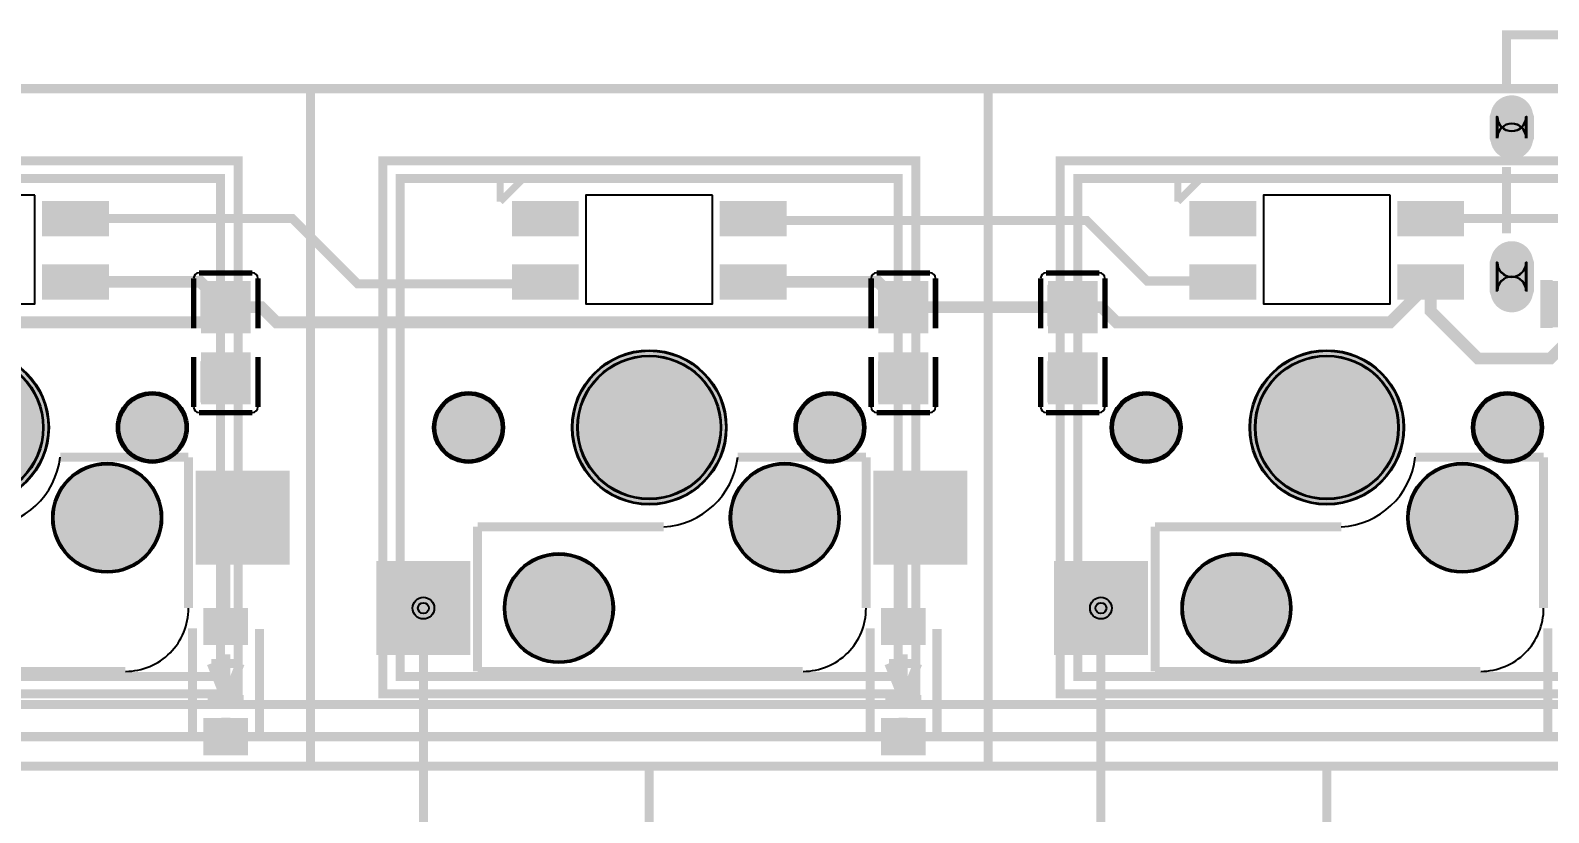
# Model space of a CAD drawing. Header units: millimetres. Extents: x 5 to 310, y -122 to -25.
# Drawn here: x 111.19 to 153.88, y -46.55 to -24.56 of the extents above; entities that cross this region are included whole.
import ezdxf

# ---------------------------------------------------------------- set-up
doc = ezdxf.new("R2010")
doc.units = ezdxf.units.MM
for name, color, linetype, true_color in [('BoardOutLine', 6, 'Continuous', 0xff00ff), ('BottomLayer', 5, 'Continuous', 0x0000ff), ('BottomPasteMaskLayer', 7, 'Continuous', 0x800000), ('BottomSilkLayer', 7, 'Continuous', 0x66cc33), ('BottomSolderMaskLayer', 7, 'Continuous', 0xaa00ff), ('Document', 7, 'Continuous', 0xffffff), ('Hole', 7, 'Continuous', 0x222222), ('Multi-Layer', 7, 'Continuous', 0xc0c0c0), ('TopLayer', 1, 'Continuous', 0xff0000), ('TopSilkLayer', 7, 'Continuous', 0xffcc00), ('TopSolderMaskLayer', 7, 'Continuous', 0x800080)]:
    doc.layers.add(name, color=color, linetype=linetype, true_color=true_color)

msp = doc.modelspace()

# ---------------------------------------------------------------- hatches: boundary and pattern name
at = {"layer": 'BottomLayer'}
for points in [[(111.572, -29.406), (113.35, -29.406), (113.35, -30.295), (111.572, -30.295)], [(124.78, -29.406), (126.558, -29.406), (126.558, -30.295), (124.78, -30.295)], [(130.623, -29.406), (132.401, -29.406), (132.401, -30.295), (130.623, -30.295)], [(143.831, -29.406), (145.609, -29.406), (145.609, -30.295), (143.831, -30.295)], [(149.673, -29.406), (151.451, -29.406), (151.451, -30.295), (149.673, -30.295)], [(111.572, -31.184), (113.35, -31.184), (113.35, -32.073), (111.572, -32.073)], [(124.78, -31.184), (126.558, -31.184), (126.558, -32.073), (124.78, -32.073)], [(130.623, -31.184), (132.401, -31.184), (132.401, -32.073), (130.623, -32.073)], [(143.831, -31.184), (145.609, -31.184), (145.609, -32.073), (143.831, -32.073)], [(149.673, -31.184), (151.451, -31.184), (151.451, -32.073), (149.673, -32.073)], [(117.359, -33.043), (116.009, -33.043), (116.009, -31.633), (117.359, -31.633)], [(136.409, -33.043), (135.059, -33.043), (135.059, -31.633), (136.409, -31.633)], [(141.172, -33.043), (139.822, -33.043), (139.822, -31.633), (141.172, -31.633)], [(153.666, -32.902), (153.966, -32.902), (153.966, -31.602), (153.666, -31.602)], [(117.359, -33.633), (116.009, -33.633), (116.009, -35.043), (117.359, -35.043)], [(136.409, -33.633), (135.059, -33.633), (135.059, -35.043), (136.409, -35.043)], [(141.172, -33.633), (139.822, -33.633), (139.822, -35.043), (141.172, -35.043)], [(115.89, -36.99), (118.43, -36.99), (118.43, -39.53), (115.89, -39.53)], [(134.941, -36.99), (137.481, -36.99), (137.481, -39.53), (134.941, -39.53)], [(120.97, -39.53), (123.51, -39.53), (123.51, -42.07), (120.97, -42.07)], [(140.021, -39.53), (142.561, -39.53), (142.561, -42.07), (140.021, -42.07)], [(117.284, -41.814), (117.284, -40.814), (116.084, -40.814), (116.084, -41.814)], [(136.334, -41.814), (136.334, -40.814), (135.134, -40.814), (135.134, -41.814)], [(117.284, -44.913), (117.284, -43.913), (116.084, -43.913), (116.084, -44.913)], [(136.334, -44.913), (136.334, -43.913), (135.134, -43.913), (135.134, -44.913)]]:
    msp.add_hatch(color=256, dxfattribs=at).paths.add_polyline_path(points)
at = {"layer": 'BottomPasteMaskLayer'}
for points in [[(152.826, -28.184), (152.796, -28.182), (152.766, -28.179), (152.737, -28.175), (152.708, -28.169), (152.679, -28.162), (152.65, -28.153), (152.622, -28.143), (152.594, -28.131), (152.567, -28.118), (152.541, -28.104), (152.516, -28.088), (152.491, -28.071), (152.467, -28.053), (152.444, -28.034), (152.422, -28.014), (152.401, -27.992), (152.381, -27.97), (152.363, -27.946), (152.345, -27.922), (152.329, -27.897), (152.314, -27.871), (152.3, -27.844), (152.288, -27.817), (152.277, -27.789), (152.268, -27.761), (152.26, -27.732), (152.253, -27.703), (152.248, -27.674), (152.244, -27.644), (152.242, -27.614), (152.241, -27.584), (152.241, -26.984), (152.242, -26.954), (152.244, -26.924), (152.248, -26.895), (152.253, -26.865), (152.26, -26.836), (152.268, -26.807), (152.277, -26.779), (152.288, -26.751), (152.3, -26.724), (152.314, -26.697), (152.329, -26.671), (152.345, -26.646), (152.363, -26.622), (152.381, -26.598), (152.401, -26.576), (152.422, -26.555), (152.444, -26.534), (152.467, -26.515), (152.491, -26.497), (152.516, -26.48), (152.541, -26.465), (152.567, -26.45), (152.594, -26.437), (152.622, -26.426), (152.65, -26.415), (152.679, -26.407), (152.708, -26.399), (152.737, -26.393), (152.766, -26.389), (152.796, -26.386), (152.826, -26.384), (152.856, -26.384), (152.886, -26.386), (152.916, -26.389), (152.945, -26.393), (152.975, -26.399), (153.004, -26.407), (153.032, -26.415), (153.06, -26.426), (153.088, -26.437), (153.115, -26.45), (153.141, -26.465), (153.167, -26.48), (153.191, -26.497), (153.215, -26.515), (153.238, -26.534), (153.26, -26.555), (153.281, -26.576), (153.301, -26.598), (153.319, -26.622), (153.337, -26.646), (153.353, -26.671), (153.368, -26.697), (153.382, -26.724), (153.394, -26.751), (153.405, -26.779), (153.414, -26.807), (153.423, -26.836), (153.429, -26.865), (153.434, -26.895), (153.438, -26.924), (153.44, -26.954), (153.441, -26.984), (153.441, -27.584), (153.44, -27.614), (153.438, -27.644), (153.434, -27.674), (153.429, -27.703), (153.423, -27.732), (153.414, -27.761), (153.405, -27.789), (153.394, -27.817), (153.382, -27.844), (153.368, -27.871), (153.353, -27.897), (153.337, -27.922), (153.319, -27.946), (153.301, -27.97), (153.281, -27.992), (153.26, -28.014), (153.238, -28.034), (153.215, -28.053), (153.191, -28.071), (153.167, -28.088), (153.141, -28.104), (153.115, -28.118), (153.088, -28.131), (153.06, -28.143), (153.032, -28.153), (153.004, -28.162), (152.975, -28.169), (152.945, -28.175), (152.916, -28.179), (152.886, -28.182), (152.856, -28.184)], [(111.572, -29.406), (113.35, -29.406), (113.35, -30.295), (111.572, -30.295)], [(124.78, -29.406), (126.558, -29.406), (126.558, -30.295), (124.78, -30.295)], [(130.623, -29.406), (132.401, -29.406), (132.401, -30.295), (130.623, -30.295)], [(143.831, -29.406), (145.609, -29.406), (145.609, -30.295), (143.831, -30.295)], [(149.673, -29.406), (151.451, -29.406), (151.451, -30.295), (149.673, -30.295)], [(152.886, -32.482), (152.856, -32.484), (152.826, -32.484), (152.796, -32.482), (152.766, -32.479), (152.737, -32.475), (152.708, -32.469), (152.679, -32.462), (152.65, -32.453), (152.622, -32.443), (152.594, -32.431), (152.567, -32.418), (152.541, -32.404), (152.516, -32.388), (152.491, -32.371), (152.467, -32.353), (152.444, -32.334), (152.422, -32.314), (152.401, -32.292), (152.381, -32.27), (152.363, -32.246), (152.345, -32.222), (152.329, -32.197), (152.314, -32.171), (152.3, -32.144), (152.288, -32.117), (152.277, -32.089), (152.268, -32.061), (152.26, -32.032), (152.253, -32.003), (152.248, -31.973), (152.244, -31.944), (152.242, -31.914), (152.241, -31.884), (152.241, -31.084), (152.242, -31.054), (152.244, -31.024), (152.248, -30.995), (152.253, -30.965), (152.26, -30.936), (152.268, -30.907), (152.277, -30.879), (152.288, -30.851), (152.3, -30.824), (152.314, -30.797), (152.329, -30.771), (152.345, -30.746), (152.363, -30.722), (152.381, -30.698), (152.401, -30.676), (152.422, -30.655), (152.444, -30.634), (152.467, -30.615), (152.491, -30.597), (152.516, -30.58), (152.541, -30.564), (152.567, -30.55), (152.594, -30.537), (152.622, -30.526), (152.65, -30.515), (152.679, -30.506), (152.708, -30.499), (152.737, -30.493), (152.766, -30.489), (152.796, -30.486), (152.826, -30.484), (152.856, -30.484), (152.886, -30.486), (152.916, -30.489), (152.945, -30.493), (152.975, -30.499), (153.004, -30.506), (153.032, -30.515), (153.06, -30.526), (153.088, -30.537), (153.115, -30.55), (153.141, -30.564), (153.167, -30.58), (153.191, -30.597), (153.215, -30.615), (153.238, -30.634), (153.26, -30.655), (153.281, -30.676), (153.301, -30.698), (153.319, -30.722), (153.337, -30.746), (153.353, -30.771), (153.368, -30.797), (153.382, -30.824), (153.394, -30.851), (153.405, -30.879), (153.414, -30.907), (153.423, -30.936), (153.429, -30.965), (153.434, -30.995), (153.438, -31.024), (153.44, -31.054), (153.441, -31.084), (153.441, -31.884), (153.44, -31.914), (153.438, -31.944), (153.434, -31.973), (153.429, -32.003), (153.423, -32.032), (153.414, -32.061), (153.405, -32.089), (153.394, -32.117), (153.382, -32.144), (153.368, -32.171), (153.353, -32.197), (153.337, -32.222), (153.319, -32.246), (153.301, -32.27), (153.281, -32.292), (153.26, -32.314), (153.238, -32.334), (153.215, -32.353), (153.191, -32.371), (153.167, -32.388), (153.141, -32.404), (153.115, -32.418), (153.088, -32.431), (153.06, -32.443), (153.032, -32.453), (153.004, -32.462), (152.975, -32.469), (152.945, -32.475), (152.916, -32.479)], [(111.572, -31.184), (113.35, -31.184), (113.35, -32.073), (111.572, -32.073)], [(124.78, -31.184), (126.558, -31.184), (126.558, -32.073), (124.78, -32.073)], [(130.623, -31.184), (132.401, -31.184), (132.401, -32.073), (130.623, -32.073)], [(143.831, -31.184), (145.609, -31.184), (145.609, -32.073), (143.831, -32.073)], [(149.673, -31.184), (151.451, -31.184), (151.451, -32.073), (149.673, -32.073)], [(117.304, -31.663), (116.024, -31.663), (115.974, -31.713), (115.974, -32.863), (116.024, -32.913), (116.434, -32.918), (116.434, -32.468), (116.884, -32.468), (116.884, -32.908), (117.304, -32.913), (117.354, -32.863), (117.354, -31.713)], [(136.354, -31.663), (135.074, -31.663), (135.024, -31.713), (135.024, -32.863), (135.074, -32.913), (135.484, -32.918), (135.484, -32.468), (135.934, -32.468), (135.934, -32.908), (136.354, -32.913), (136.404, -32.863), (136.404, -31.713)], [(141.117, -31.663), (139.837, -31.663), (139.787, -31.713), (139.787, -32.863), (139.837, -32.913), (140.247, -32.918), (140.247, -32.468), (140.697, -32.468), (140.697, -32.908), (141.117, -32.913), (141.167, -32.863), (141.167, -31.713)], [(154.266, -31.602), (154.266, -32.902), (153.966, -32.902), (153.966, -32.902), (153.666, -32.902), (153.666, -31.602), (153.966, -31.602), (153.966, -31.602)], [(117.304, -33.813), (116.884, -33.813), (116.884, -34.258), (116.434, -34.258), (116.434, -33.818), (116.024, -33.813), (115.974, -33.863), (115.974, -35.013), (116.024, -35.063), (117.304, -35.063), (117.354, -35.013), (117.354, -33.863)], [(136.354, -33.813), (135.934, -33.813), (135.934, -34.258), (135.484, -34.258), (135.484, -33.818), (135.074, -33.813), (135.024, -33.863), (135.024, -35.013), (135.074, -35.063), (136.354, -35.063), (136.404, -35.013), (136.404, -33.863)], [(141.117, -33.813), (140.697, -33.813), (140.697, -34.258), (140.247, -34.258), (140.247, -33.818), (139.837, -33.813), (139.787, -33.863), (139.787, -35.013), (139.837, -35.063), (141.117, -35.063), (141.167, -35.013), (141.167, -33.863)], [(115.89, -36.99), (118.43, -36.99), (118.43, -39.53), (115.89, -39.53)], [(134.941, -36.99), (137.481, -36.99), (137.481, -39.53), (134.941, -39.53)], [(120.97, -39.53), (123.51, -39.53), (123.51, -42.07), (120.97, -42.07)], [(140.021, -39.53), (142.561, -39.53), (142.561, -42.07), (140.021, -42.07)], [(117.284, -41.814), (117.284, -40.814), (116.084, -40.814), (116.084, -41.814)], [(136.334, -41.814), (136.334, -40.814), (135.134, -40.814), (135.134, -41.814)], [(117.284, -44.913), (117.284, -43.913), (116.084, -43.913), (116.084, -44.913)], [(136.334, -44.913), (136.334, -43.913), (135.134, -43.913), (135.134, -44.913)]]:
    msp.add_hatch(color=256, dxfattribs=at).paths.add_polyline_path(points)
at = {"layer": 'BottomSolderMaskLayer'}
for points in [[(153.466, -27.593, -0.785398), (152.216, -27.593), (152.216, -26.976, -0.785398), (153.466, -26.976)], [(111.521, -29.355), (113.401, -29.355), (113.401, -30.346), (111.521, -30.346)], [(124.73, -29.355), (126.609, -29.355), (126.609, -30.346), (124.73, -30.346)], [(130.572, -29.355), (132.451, -29.355), (132.451, -30.346), (130.572, -30.346)], [(143.78, -29.355), (145.66, -29.355), (145.66, -30.346), (143.78, -30.346)], [(149.622, -29.355), (151.502, -29.355), (151.502, -30.346), (149.622, -30.346)], [(153.466, -31.894, -0.785398), (152.216, -31.894), (152.216, -31.074, -0.785398), (153.466, -31.074)], [(111.521, -31.133), (113.401, -31.133), (113.401, -32.124), (111.521, -32.124)], [(124.73, -31.133), (126.609, -31.133), (126.609, -32.124), (124.73, -32.124)], [(130.572, -31.133), (132.451, -31.133), (132.451, -32.124), (130.572, -32.124)], [(143.78, -31.133), (145.66, -31.133), (145.66, -32.124), (143.78, -32.124)], [(149.622, -31.133), (151.502, -31.133), (151.502, -32.124), (149.622, -32.124)], [(153.641, -32.928), (153.992, -32.928), (153.992, -31.577), (153.641, -31.577)], [(117.383, -33.07), (115.985, -33.07), (115.985, -31.607), (117.383, -31.607)], [(136.434, -33.07), (135.035, -33.07), (135.035, -31.607), (136.434, -31.607)], [(141.196, -33.07), (139.798, -33.07), (139.798, -31.607), (141.196, -31.607)], [(107.365, -35.72, 1), (111.715, -35.72, 1)], [(117.383, -33.607), (115.985, -33.607), (115.985, -35.07), (117.383, -35.07)], [(126.415, -35.72, 1), (130.766, -35.72, 1)], [(136.434, -33.607), (135.035, -33.607), (135.035, -35.07), (136.434, -35.07)], [(141.196, -33.607), (139.798, -33.607), (139.798, -35.07), (141.196, -35.07)], [(145.465, -35.72, 1), (149.816, -35.72, 1)], [(113.62, -35.72, 1), (115.62, -35.72, 1)], [(122.51, -35.72, 1), (124.511, -35.72, 1)], [(132.67, -35.72, 1), (134.671, -35.72, 1)], [(141.56, -35.72, 1), (143.561, -35.72, 1)], [(151.72, -35.72, 1), (153.721, -35.72, 1)], [(111.8, -38.26, 1), (114.9, -38.26, 1)], [(130.85, -38.26, 1), (133.951, -38.26, 1)], [(149.9, -38.26, 1), (153.001, -38.26, 1)], [(115.839, -36.939), (118.481, -36.939), (118.481, -39.58), (115.839, -39.58)], [(134.89, -36.939), (137.531, -36.939), (137.531, -39.58), (134.89, -39.58)], [(124.5, -40.8, 1), (127.601, -40.8, 1)], [(143.55, -40.8, 1), (146.651, -40.8, 1)], [(120.92, -39.479), (123.561, -39.479), (123.561, -42.12), (120.92, -42.12)], [(139.97, -39.479), (142.612, -39.479), (142.612, -42.12), (139.97, -42.12)], [(117.314, -41.835), (117.314, -40.792), (116.053, -40.792), (116.053, -41.835)], [(136.365, -41.835), (136.365, -40.792), (135.104, -40.792), (135.104, -41.835)], [(117.314, -44.935), (117.314, -43.892), (116.053, -43.892), (116.053, -44.935)], [(136.365, -44.935), (136.365, -43.892), (135.104, -43.892), (135.104, -44.935)]]:
    msp.add_hatch(color=256, dxfattribs=at).paths.add_polyline_path(points)
at = {"layer": 'Document'}
for points in [[(116.811, -41.72), (116.811, -40.831), (116.557, -40.831), (116.557, -41.72)], [(135.861, -41.72), (135.861, -40.831), (135.607, -40.831), (135.607, -41.72)], [(116.248, -41.392), (117.137, -41.392), (117.137, -41.138), (116.248, -41.138)], [(135.298, -41.392), (136.187, -41.392), (136.187, -41.138), (135.298, -41.138)], [(116.811, -44.769), (116.811, -43.88), (116.557, -43.88), (116.557, -44.769)], [(135.861, -44.769), (135.861, -43.88), (135.607, -43.88), (135.607, -44.769)]]:
    msp.add_hatch(color=256, dxfattribs=at).paths.add_polyline_path(points)
at = {"layer": 'Multi-Layer'}
for points in [[(153.441, -27.584, -0.785398), (152.241, -27.584), (152.241, -26.984, -0.785398), (153.441, -26.984)], [(153.441, -31.884, -0.785398), (152.241, -31.884), (152.241, -31.084, -0.785398), (153.441, -31.084)], [(107.39, -35.72, 1), (111.69, -35.72, 1)], [(126.441, -35.72, 1), (130.741, -35.72, 1)], [(145.491, -35.72, 1), (149.791, -35.72, 1)], [(113.645, -35.72, 1), (115.595, -35.72, 1)], [(122.536, -35.72, 1), (124.486, -35.72, 1)], [(132.696, -35.72, 1), (134.646, -35.72, 1)], [(141.586, -35.72, 1), (143.536, -35.72, 1)], [(151.746, -35.72, 1), (153.696, -35.72, 1)], [(111.825, -38.26, 1), (114.875, -38.26, 1)], [(130.876, -38.26, 1), (133.926, -38.26, 1)], [(149.926, -38.26, 1), (152.976, -38.26, 1)], [(124.526, -40.8, 1), (127.576, -40.8, 1)], [(143.576, -40.8, 1), (146.626, -40.8, 1)]]:
    msp.add_hatch(color=256, dxfattribs=at).paths.add_polyline_path(points)
at = {"layer": 'TopSolderMaskLayer'}
for points in [[(153.466, -27.593, -0.785398), (152.216, -27.593), (152.216, -26.976, -0.785398), (153.466, -26.976)], [(153.466, -31.894, -0.785398), (152.216, -31.894), (152.216, -31.074, -0.785398), (153.466, -31.074)], [(107.365, -35.72, 1), (111.715, -35.72, 1)], [(126.415, -35.72, 1), (130.766, -35.72, 1)], [(145.465, -35.72, 1), (149.816, -35.72, 1)], [(113.62, -35.72, 1), (115.62, -35.72, 1)], [(122.51, -35.72, 1), (124.511, -35.72, 1)], [(132.67, -35.72, 1), (134.671, -35.72, 1)], [(141.56, -35.72, 1), (143.561, -35.72, 1)], [(151.72, -35.72, 1), (153.721, -35.72, 1)], [(111.8, -38.26, 1), (114.9, -38.26, 1)], [(130.85, -38.26, 1), (133.951, -38.26, 1)], [(149.9, -38.26, 1), (153.001, -38.26, 1)], [(124.5, -40.8, 1), (127.601, -40.8, 1)], [(143.55, -40.8, 1), (146.651, -40.8, 1)]]:
    msp.add_hatch(color=256, dxfattribs=at).paths.add_polyline_path(points)

# ---------------------------------------------------------------- linework, layer by layer
at = {"layer": 'BoardOutLine', "const_width": 0.254}
msp.add_lwpolyline([(4.766, -26.196), (309.566, -26.196), (309.566, -121.445), (4.766, -121.445), (4.766, -26.196)], close=True, dxfattribs=at)
at = {"layer": 'BottomLayer'}
for points, const_width in [([(125.674, -31.679), (120.391, -31.679), (118.562, -29.85), (112.466, -29.85)], 0.254), ([(144.775, -31.603), (142.591, -31.603), (140.889, -29.901), (131.262, -29.901)], 0.254), ([(163.774, -31.603), (163.444, -31.603), (161.692, -29.85), (150.744, -29.85)], 0.254), ([(116.684, -32.338), (115.974, -31.629), (112.461, -31.629)], 0.33), ([(135.734, -32.338), (135.025, -31.629), (131.512, -31.629)], 0.33), ([(150.562, -31.629), (149.424, -32.766), (149.309, -32.766)], 0.33), ([(150.561, -31.628), (150.561, -32.451), (151.892, -33.782), (153.924, -33.782), (154.915, -32.791), (154.915, -32.253)], 0.33), ([(116.684, -32.338), (116.256, -32.766), (99.06, -32.766), (98.632, -32.338), (97.634, -32.338)], 0.33), ([(135.734, -32.338), (135.307, -32.766), (118.11, -32.766), (117.683, -32.338), (116.684, -32.338)], 0.33), ([(140.497, -32.338), (140.497, -32.338), (135.734, -32.338)], 0.33), ([(149.352, -32.766), (141.732, -32.766), (141.306, -32.339), (140.498, -32.339)], 0.33), ([(117.16, -38.26), (116.684, -38.736), (116.684, -41.314)], 0.254), ([(136.211, -38.26), (135.734, -38.736), (135.734, -41.314)], 0.254), ([(280.696, -43.51), (280.696, -43.51), (14.681, -43.51)], 0.254), ([(21.432, -44.414), (21.432, -44.414), (307.188, -44.414)], 0.254)]:
    msp.add_lwpolyline(points, dxfattribs=dict(at, const_width=const_width))
at = {"layer": 'BottomSilkLayer'}
for points, const_width in [([(161.637, -24.684), (152.697, -24.684), (152.697, -26.165)], 0.254), ([(152.697, -28.403), (152.697, -28.403), (152.697, -30.265)], 0.254), ([(124.399, -29.37), (124.399, -29.37), (125.034, -28.735)], 0.2), ([(124.399, -28.735), (124.399, -28.735), (125.034, -28.735)], 0.2), ([(124.399, -29.37), (124.399, -29.37), (124.399, -28.735)], 0.2), ([(143.45, -29.37), (143.45, -29.37), (144.085, -28.735)], 0.2), ([(143.45, -28.735), (143.45, -28.735), (144.085, -28.735)], 0.2), ([(143.45, -29.37), (143.45, -29.37), (143.45, -28.735)], 0.2), ([(115.78, -31.527), (115.78, -31.527), (115.78, -32.937)], 0.152), ([(117.435, -31.375), (117.435, -31.375), (115.933, -31.375)], 0.152), ([(117.588, -32.937), (117.588, -32.937), (117.588, -31.527)], 0.152), ([(134.831, -31.527), (134.831, -31.527), (134.831, -32.937)], 0.152), ([(136.486, -31.375), (136.486, -31.375), (134.983, -31.375)], 0.152), ([(136.638, -32.937), (136.638, -32.937), (136.638, -31.527)], 0.152), ([(139.593, -31.527), (139.593, -31.527), (139.593, -32.937)], 0.152), ([(141.248, -31.375), (141.248, -31.375), (139.746, -31.375)], 0.152), ([(141.401, -32.937), (141.401, -32.937), (141.401, -31.527)], 0.152), ([(115.78, -35.149), (115.78, -35.149), (115.78, -33.739)], 0.152), ([(117.588, -33.739), (117.588, -33.739), (117.588, -35.149)], 0.152), ([(134.831, -35.149), (134.831, -35.149), (134.831, -33.739)], 0.152), ([(136.638, -33.739), (136.638, -33.739), (136.638, -35.149)], 0.152), ([(139.593, -35.149), (139.593, -35.149), (139.593, -33.739)], 0.152), ([(141.401, -33.739), (141.401, -33.739), (141.401, -35.149)], 0.152), ([(117.435, -35.302), (117.435, -35.302), (115.933, -35.302)], 0.152), ([(136.486, -35.302), (136.486, -35.302), (134.983, -35.302)], 0.152), ([(141.248, -35.302), (141.248, -35.302), (139.746, -35.302)], 0.152), ([(115.751, -44.37), (115.751, -44.37), (115.751, -41.37)], 0.254), ([(117.631, -44.384), (117.631, -44.384), (117.631, -41.384)], 0.254), ([(134.801, -44.37), (134.801, -44.37), (134.801, -41.37)], 0.254), ([(136.681, -44.384), (136.681, -44.384), (136.681, -41.384)], 0.254), ([(153.852, -44.37), (153.852, -44.37), (153.852, -41.37)], 0.254), ([(116.278, -42.355), (116.278, -42.355), (116.684, -43.372)], 0.254), ([(117.09, -42.355), (117.09, -42.355), (116.278, -42.355)], 0.254), ([(116.684, -43.626), (116.684, -43.626), (116.684, -42.101)], 0.254), ([(116.684, -43.372), (116.684, -43.372), (117.09, -42.355)], 0.254), ([(135.328, -42.355), (135.328, -42.355), (135.734, -43.372)], 0.254), ([(136.141, -42.355), (136.141, -42.355), (135.328, -42.355)], 0.254), ([(135.734, -43.626), (135.734, -43.626), (135.734, -42.101)], 0.254), ([(135.734, -43.372), (135.734, -43.372), (136.141, -42.355)], 0.254), ([(117.192, -43.372), (117.192, -43.372), (116.176, -43.372)], 0.254), ([(136.242, -43.372), (136.242, -43.372), (135.226, -43.372)], 0.254)]:
    msp.add_lwpolyline(points, dxfattribs=dict(at, const_width=const_width))
for centre, start, end in [((115.933, -31.527), 90, 180), ((117.435, -31.527), 0, 90), ((134.983, -31.527), 90, 180), ((136.486, -31.527), 0, 90), ((139.746, -31.527), 90, 180), ((141.248, -31.527), 0, 90), ((115.933, -35.149), 180, 270), ((117.435, -35.149), 270, 0), ((134.983, -35.149), 180, 270), ((136.486, -35.149), 270, 0), ((139.746, -35.149), 180, 270), ((141.248, -35.149), 270, 0)]:
    msp.add_arc(centre, 0.152, start, end, dxfattribs=at)
at = {"layer": 'BottomSolderMaskLayer'}
for points in [[(152.424, -27.592), (152.424, -27.592), (152.424, -26.976)], [(153.258, -27.592), (153.258, -27.592), (153.258, -26.976)], [(152.424, -31.894), (152.424, -31.894), (152.424, -31.074)], [(153.258, -31.894), (153.258, -31.894), (153.258, -31.074)]]:
    msp.add_lwpolyline(points, close=True, dxfattribs=at)
for centre, radius in [((109.54, -35.72), 2.175), ((109.54, -35.72), 2.024), ((128.591, -35.72), 2.175), ((128.591, -35.72), 2.024), ((147.641, -35.72), 2.175), ((147.641, -35.72), 2.024), ((114.62, -35.72), 1), ((114.62, -35.72), 0.949), ((123.511, -35.72), 1), ((123.51, -35.72), 0.949), ((133.671, -35.72), 1), ((133.671, -35.72), 0.949), ((142.561, -35.72), 1), ((142.561, -35.72), 0.949), ((152.721, -35.72), 1), ((152.721, -35.72), 0.949), ((113.35, -38.26), 1.55), ((132.401, -38.26), 1.55), ((151.451, -38.26), 1.55), ((113.35, -38.26), 1.525), ((132.401, -38.26), 1.525), ((151.451, -38.26), 1.525), ((126.051, -40.8), 1.55), ((145.101, -40.8), 1.55), ((126.05, -40.8), 1.525), ((145.101, -40.8), 1.525)]:
    msp.add_circle(centre, radius, dxfattribs=at)
for centre, start, end in [((152.841, -26.976), 180, 360), ((152.841, -27.592), 360, 180), ((152.841, -31.074), 180, 360), ((152.841, -31.894), 360, 180)]:
    msp.add_arc(centre, 0.417, start, end, dxfattribs=at)
at = {"layer": 'Document', "const_width": 0.254}
for points in [[(119.065, -45.245), (100.015, -45.245), (100.015, -26.195), (119.065, -26.195)], [(119.065, -26.195), (119.065, -26.195), (119.065, -45.245)], [(138.116, -45.245), (119.065, -45.245), (119.065, -26.195), (138.116, -26.195)], [(138.116, -26.195), (138.116, -26.195), (138.116, -45.245)], [(157.166, -45.245), (138.116, -45.245), (138.116, -26.195), (157.166, -26.195)], [(112.029, -36.558), (112.029, -36.558), (115.636, -36.558)], [(115.636, -36.558), (115.636, -36.558), (115.636, -40.8)], [(131.08, -36.558), (131.08, -36.558), (134.687, -36.558)], [(134.687, -36.558), (134.687, -36.558), (134.687, -40.8)], [(150.13, -36.558), (150.13, -36.558), (153.737, -36.558)], [(153.737, -36.558), (153.737, -36.558), (153.737, -40.8)], [(123.764, -38.514), (123.764, -38.514), (123.764, -42.578)], [(123.764, -38.514), (123.764, -38.514), (128.997, -38.514)], [(142.815, -38.514), (142.815, -38.514), (142.815, -42.578)], [(142.815, -38.514), (142.815, -38.514), (148.047, -38.514)], [(113.858, -42.578), (113.858, -42.578), (104.714, -42.578)], [(132.909, -42.578), (132.909, -42.578), (123.765, -42.578)], [(151.959, -42.578), (151.959, -42.578), (142.815, -42.578)], [(128.59, -64.295), (109.54, -64.295), (109.54, -45.245), (128.59, -45.245)], [(128.59, -45.245), (128.59, -45.245), (128.59, -64.295)], [(147.641, -64.295), (128.591, -64.295), (128.591, -45.245), (147.641, -45.245)], [(166.691, -64.295), (147.641, -64.295), (147.641, -45.245), (166.691, -45.245)], [(147.641, -45.245), (147.641, -45.245), (147.641, -64.295)]]:
    msp.add_lwpolyline(points, dxfattribs=at)
for points in [[(117.033, -43.213), (117.033, -28.227), (102.047, -28.227), (102.047, -43.213), (117.033, -43.213)], [(136.084, -43.213), (136.084, -28.227), (121.097, -28.227), (121.097, -43.213), (136.084, -43.213)], [(155.134, -43.213), (155.134, -28.227), (140.148, -28.227), (140.148, -43.213), (155.134, -43.213)]]:
    msp.add_lwpolyline(points, close=True, dxfattribs=at)
at = {"layer": 'Document'}
for centre, radius, start, end in [((109.826, -36.298), 2.219, 273.1216, 353.2761), ((128.876, -36.298), 2.219, 273.1216, 353.2761), ((147.926, -36.298), 2.219, 273.1216, 353.2761), ((113.867, -40.808), 1.769, 270, 0.2787), ((132.917, -40.808), 1.769, 270, 0.2787), ((151.968, -40.808), 1.769, 270, 0.2787)]:
    msp.add_arc(centre, radius, start, end, dxfattribs=at)
at = {"layer": 'Hole'}
for centre in [(122.241, -40.8), (141.291, -40.8)]:
    msp.add_circle(centre, 0.152, dxfattribs=at)
at = {"layer": 'Multi-Layer'}
for points in [[(152.441, -27.584), (152.441, -27.584), (152.441, -26.984)], [(153.241, -27.584), (153.241, -27.584), (153.241, -26.984)], [(111.317, -29.188), (107.761, -29.188), (107.761, -32.244), (111.317, -32.244)], [(130.367, -29.188), (126.811, -29.188), (126.811, -32.244), (130.367, -32.244)], [(149.418, -29.188), (145.861, -29.188), (145.861, -32.244), (149.418, -32.244)], [(152.441, -31.884), (152.441, -31.884), (152.441, -31.084)], [(153.241, -31.884), (153.241, -31.884), (153.241, -31.084)]]:
    msp.add_lwpolyline(points, close=True, dxfattribs=at)
for centre, radius in [((109.54, -35.72), 2.15), ((109.54, -35.72), 2), ((128.591, -35.72), 2.15), ((128.591, -35.72), 2), ((147.641, -35.72), 2.15), ((147.641, -35.72), 2), ((114.62, -35.72), 0.975), ((114.62, -35.72), 0.925), ((123.511, -35.72), 0.975), ((123.51, -35.72), 0.925), ((133.671, -35.72), 0.975), ((133.671, -35.72), 0.925), ((142.561, -35.72), 0.975), ((142.561, -35.72), 0.925), ((152.721, -35.72), 0.975), ((152.721, -35.72), 0.925), ((113.35, -38.26), 1.525), ((113.35, -38.26), 1.5), ((132.401, -38.26), 1.525), ((132.401, -38.26), 1.5), ((151.451, -38.26), 1.525), ((151.451, -38.26), 1.5), ((126.051, -40.8), 1.525), ((126.05, -40.8), 1.5), ((145.101, -40.8), 1.525), ((145.101, -40.8), 1.5), ((122.241, -40.8), 0.305), ((141.291, -40.8), 0.305)]:
    msp.add_circle(centre, radius, dxfattribs=at)
for centre, start, end in [((152.841, -26.984), 180, 360), ((152.841, -27.584), 360, 180), ((152.841, -31.084), 180, 360), ((152.841, -31.884), 360, 180)]:
    msp.add_arc(centre, 0.4, start, end, dxfattribs=at)
at = {"layer": 'TopLayer', "const_width": 0.254}
for points in [[(122.241, -40.8), (122.241, -50.325), (131.766, -59.85)], [(141.291, -40.8), (141.291, -50.325), (150.816, -59.85)]]:
    msp.add_lwpolyline(points, dxfattribs=at)
at = {"layer": 'TopSilkLayer', "const_width": 0.254}
for points in [[(102.539, -28.72), (116.54, -28.72), (116.54, -42.719), (102.539, -42.719), (102.539, -28.72)], [(121.589, -28.72), (135.59, -28.72), (135.59, -42.719), (121.589, -42.719), (121.589, -28.72)], [(140.641, -28.72), (154.64, -28.72), (154.64, -42.719), (140.641, -42.719), (140.641, -28.72)]]:
    msp.add_lwpolyline(points, close=True, dxfattribs=at)
at = {"layer": 'TopSolderMaskLayer'}
for points in [[(152.424, -27.592), (152.424, -27.592), (152.424, -26.976)], [(153.258, -27.592), (153.258, -27.592), (153.258, -26.976)], [(152.424, -31.894), (152.424, -31.894), (152.424, -31.074)], [(153.258, -31.894), (153.258, -31.894), (153.258, -31.074)]]:
    msp.add_lwpolyline(points, close=True, dxfattribs=at)
for centre, radius in [((109.54, -35.72), 2.175), ((109.54, -35.72), 2.024), ((128.591, -35.72), 2.175), ((128.591, -35.72), 2.024), ((147.641, -35.72), 2.175), ((147.641, -35.72), 2.024), ((114.62, -35.72), 1), ((114.62, -35.72), 0.949), ((123.511, -35.72), 1), ((123.51, -35.72), 0.949), ((133.671, -35.72), 1), ((133.671, -35.72), 0.949), ((142.561, -35.72), 1), ((142.561, -35.72), 0.949), ((152.721, -35.72), 1), ((152.721, -35.72), 0.949), ((113.35, -38.26), 1.55), ((132.401, -38.26), 1.55), ((151.451, -38.26), 1.55), ((113.35, -38.26), 1.525), ((132.401, -38.26), 1.525), ((151.451, -38.26), 1.525), ((126.051, -40.8), 1.55), ((145.101, -40.8), 1.55), ((126.05, -40.8), 1.525), ((145.101, -40.8), 1.525)]:
    msp.add_circle(centre, radius, dxfattribs=at)
for centre, start, end in [((152.841, -26.976), 180, 360), ((152.841, -27.592), 360, 180), ((152.841, -31.074), 180, 360), ((152.841, -31.894), 360, 180)]:
    msp.add_arc(centre, 0.417, start, end, dxfattribs=at)

doc.saveas('drawing.dxf')
